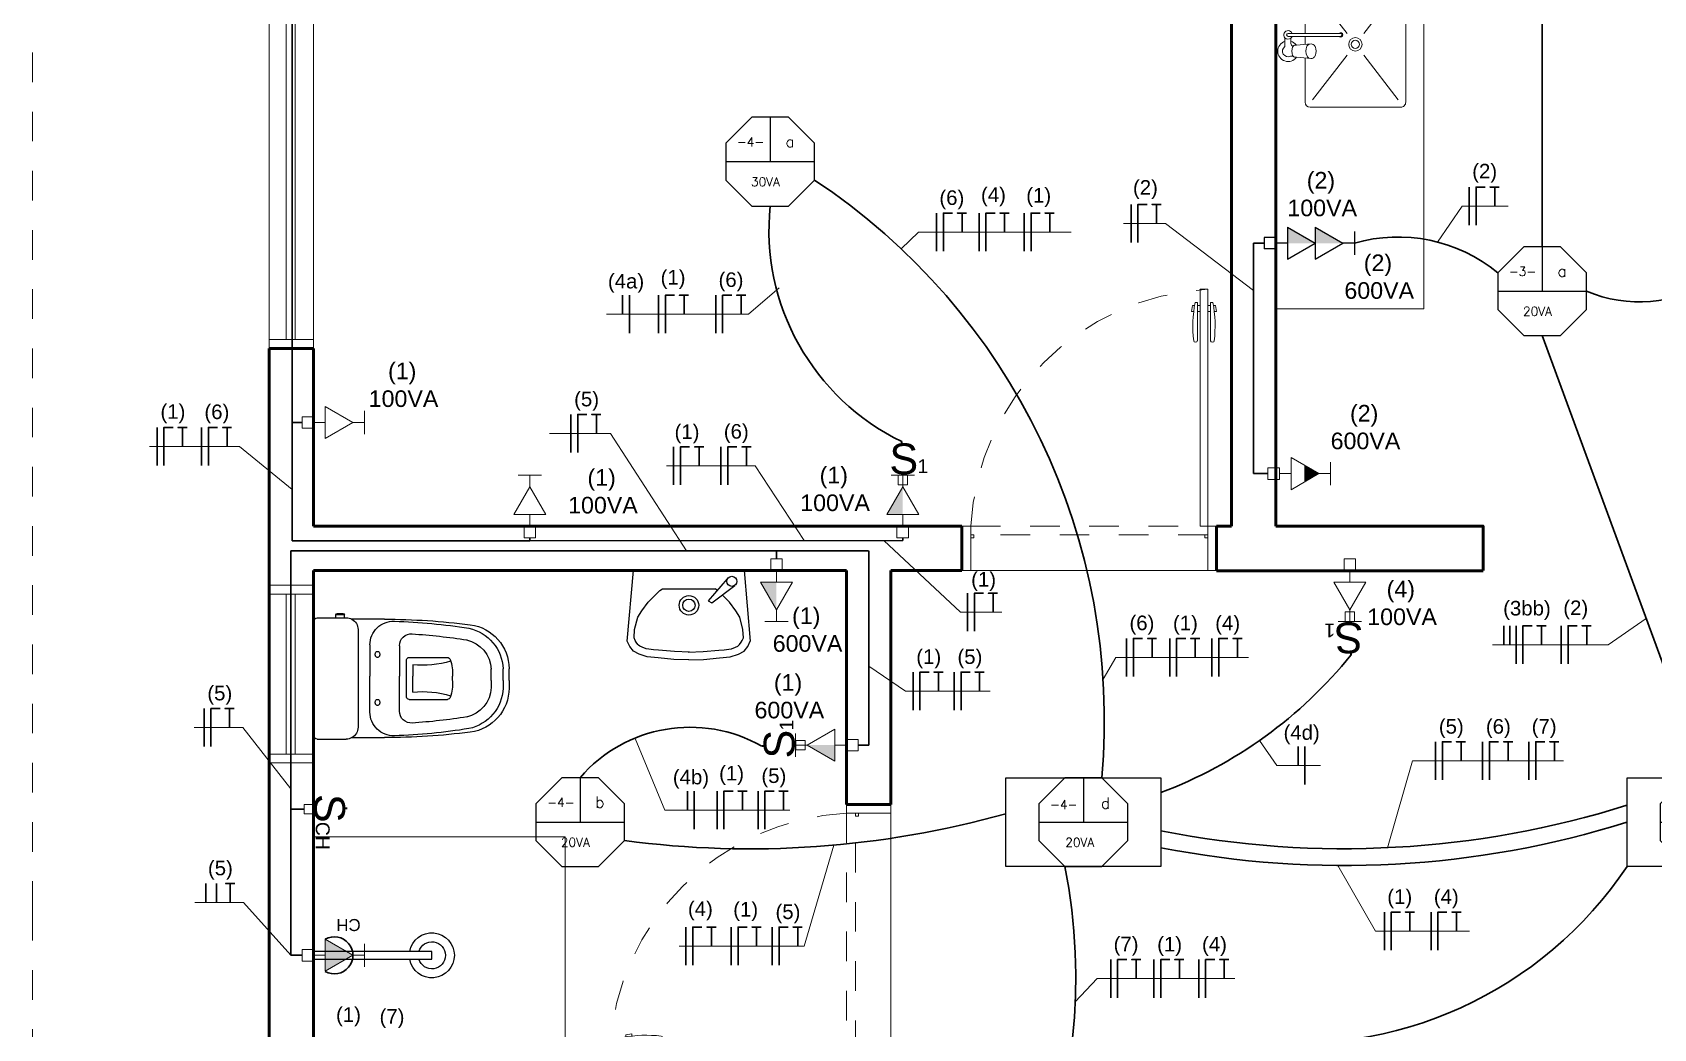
# Model space of a CAD drawing. Header units: inches. Extents: x 179598 to 179981, y 9195975 to 9196075.
# Drawn here: x 179663.89 to 179669.37, y 9196025.52 to 9196028.89 of the extents above; entities that cross this region are included whole.
import ezdxf

# ---------------------------------------------------------------- set-up
doc = ezdxf.new("R2010")
doc.units = ezdxf.units.IN
doc.header["$LTSCALE"] = 0.05
doc.header["$MEASUREMENT"] = 0
for name, pattern in [('CONTINU', [0]), ('DASH2', [0.75, 0.5, -0.25]), ('DASHED2', [0.375, 0.25, -0.125]), ('HIDDEN', [0.375, 0.25, -0.125]), ('HIDDEN2', [0.1875, 0.125, -0.0625])]:
    doc.linetypes.add(name, pattern=pattern)
for name, color, linetype in [('Electric', 10, 'Continuous'), ('ILUMINAÇÃO', 3, 'Continuous'), ('LAYOUT_A. MOLHADAS', 7, 'Continuous'), ('PTO', 1, 'Continuous'), ('TEP', 40, 'DASH2')]:
    doc.layers.add(name, color=color, linetype=linetype)
for name, color, linetype, lineweight in [('Eletrodutos', 220, 'Continuous', 25), ('ESQUADRIA', 7, 'Continuous', 5), ('FNT', 30, 'Continuous', 25), ('HACHURA', 7, 'Continuous', 0), ('HASTES', 250, 'Continuous', 25), ('NOTAS', 180, 'Continuous', 25), ('PAREDE', 7, 'Continuous', 50), ('PISO', 7, 'Continuous', 5), ('PROJEÇÃO', 7, 'DASHED2', 0)]:
    doc.layers.add(name, color=color, linetype=linetype, lineweight=lineweight)
doc.styles.add('Cota', font='arial.ttf')
doc.styles.get("Standard").update_dxf_attribs({"font": ''})
doc.styles.get('Standard').set_extended_font_data('txt.shx')

# ---------------------------------------------------------------- blocks, each defined once
blk = doc.blocks.new('A$C4DAD441B')
at = {"layer": 'LAYOUT_A. MOLHADAS', "lineweight": 0}
for p, q in [((0, 0.408), (0, 0.017)), ((0.323, 0.4251), (0.017, 0.425)), ((0.1419, 0.2488), (0.0255, 0.3995)), ((0.3145, 0.3995), (0.198, 0.2488)), ((0.34, 0.2494), (0.34, 0.4081)), ((0.2201, 0.2494), (0.2255, 0.2494)), ((0.2201, 0.2394), (0.2255, 0.2394)), ((0.2255, 0.2494), (0.3837, 0.2494)), ((0.3837, 0.2394), (0.2255, 0.2394)), ((0.34, 0.2125), (0.34, 0.2394)), ((0.3973, 0.2494), (0.3837, 0.2494)), ((0.3973, 0.2394), (0.3837, 0.2394)), ((0.388, 0.223), (0.388, 0.2333)), ((0.388, 0.2157), (0.388, 0.223)), ((0.4079, 0.2345), (0.408, 0.2227)), ((0.408, 0.2227), (0.408, 0.205)), ((0.142, 0.1762), (0.0255, 0.0255)), ((0.3145, 0.0255), (0.198, 0.1763)), ((0.3199, 0.2141), (0.3691, 0.2099)), ((0.3691, 0.1688), (0.3199, 0.1643)), ((0.34, 0.0171), (0.34, 0.1661)), ((0.3754, 0.2093), (0.3691, 0.2099)), ((0.3754, 0.1693), (0.3691, 0.1688)), ((0.3754, 0.2093), (0.3785, 0.2082)), ((0.3785, 0.1705), (0.3754, 0.1693)), ((0.3785, 0.2082), (0.382, 0.2035)), ((0.382, 0.1752), (0.3785, 0.1705)), ((0.3887, 0.1726), (0.38, 0.1726)), ((0.382, 0.2035), (0.3839, 0.1975)), ((0.3839, 0.1812), (0.382, 0.1752)), ((0.3839, 0.1975), (0.3847, 0.1893)), ((0.3847, 0.1893), (0.3839, 0.1812)), ((0.017, 0), (0.323, 0.0001))]:
    blk.add_line(p, q, dxfattribs=at)
for radius in [0.0226, 0.0138]:
    blk.add_circle((0.17, 0.2125), radius, dxfattribs=at)
for centre, radius, start, end in [((0.017, 0.408), 0.017, 90.0067, 180.0067), ((0.323, 0.4081), 0.017, 0.0067, 90.0067), ((0.2201, 0.2444), 0.00738, 42.6626, 317.3508), ((0.2201, 0.2444), 0.005, 90.0003, 270.0132), ((0.3973, 0.1894), 0.0349, 105.5441, 144.0055), ((0.3973, 0.1894), 0.0349, 216.1772, 72.2635), ((0.3973, 0.2444), 0.0145, 317.2061, 159.8457), ((0.3973, 0.2444), 0.0145, 200.1677, 229.8474), ((0.3973, 0.2444), 0.0145, 229.8474, 317.2061), ((0.3973, 0.2444), 0.005, 270.0105, 90.003), ((0.3418, 0.1895), 0.039, 155.088, 204.9254), ((0.3199, 0.1991), 0.015, 89.8495, 153.0039), ((0.3203, 0.1797), 0.0153, 205.4951, 268.5266), ((0.3195, 0.1978), 0.0164, 29.8647, 88.6279), ((0.3185, 0.1814), 0.0173, 283.1322, 329.3413), ((0.3028, 0.1895), 0.035, 331.0895, 27.8828), ((0.378, 0.2156), 0.01, 282.8352, 0.0067), ((0.3973, 0.1894), 0.0189, 242.7435, 55.7443), ((0.017, 0.017), 0.017, 180.0067, 270.0067), ((0.323, 0.0171), 0.017, 270.0067, 0.0067)]:
    blk.add_arc(centre, radius, start, end, dxfattribs=at)
blk = doc.blocks.new('A$C4ABB454C')
at = {"layer": 'LAYOUT_A. MOLHADAS', "lineweight": 0}
blk.add_lwpolyline([(0.55, 1.2), (0.05, 1.2), (0.05, 0), (0.55, 0)], close=True, dxfattribs=at)
at = {"layer": 'PISO', "color": 1}
blk.add_blockref('A$C4DAD441B', (0.1111, 0.6815), dxfattribs=at)
blk = doc.blocks.new('A$C39A72CA2')
at = {"layer": 'ESQUADRIA'}
for points in [[(0, 0), (0.03, 0), (0.03, 0.15), (0, 0.15)], [(1.22, 0), (0.03, 0), (0.03, 0.15), (1.22, 0.15)], [(1.22, 0), (1.25, 0), (1.25, 0.15), (1.22, 0.15)], [(0.03, 0.0576), (1.22, 0.0576), (1.22, 0.0876), (0.03, 0.0876)]]:
    blk.add_lwpolyline(points, close=True, dxfattribs=at)
blk = doc.blocks.new('PORTA80_PB')
at = {"layer": 'ESQUADRIA'}
for p, q in [((0.0036, 0.8955), (0.0002, 0.8755)), ((0.0105, 0.8955), (0.0036, 0.8955)), ((0.02, 0.9055), (0.0125, 0.9055)), ((0.02, 0.9055), (0.02, 0.7763)), ((0.03, 0.8955), (0.02, 0.8955)), ((0.055, 0.8955), (0.065, 0.8955)), ((0.065, 0.9055), (0.065, 0.7763)), ((0.065, 0.9055), (0.0725, 0.9055)), ((0.0745, 0.8955), (0.0814, 0.8955)), ((0.0814, 0.8955), (0.0848, 0.8755)), ((0.0075, 0.8755), (0.0002, 0.8755)), ((0.03, 0.8755), (0.02, 0.8755)), ((0.055, 0.8755), (0.065, 0.8755)), ((0.0775, 0.8755), (0.0848, 0.8755)), ((0.83, 0), (0.03, 0))]:
    blk.add_line(p, q, dxfattribs=at)
for points in [[(0.03, 0.15), (0.055, 0.15), (0.055, 0.95), (0.03, 0.95)], [(0, 0), (0.03, 0), (0.03, 0.15), (0, 0.15)], [(0.04, 0.11), (0.03, 0.11), (0.03, 0.12), (0.04, 0.12)], [(0.82, 0.12), (0.83, 0.12), (0.83, 0.11), (0.82, 0.11)], [(0.83, 0), (0.86, 0), (0.86, 0.15), (0.83, 0.15)]]:
    blk.add_lwpolyline(points, close=True, dxfattribs=at)
at = {"layer": 'ESQUADRIA', "linetype": 'HIDDEN2'}
blk.add_lwpolyline([(0.03, 0.12), (0.83, 0.12), (0.83, 0.15), (0.03, 0.15)], close=True, dxfattribs=at)
at = {"layer": 'ESQUADRIA', "linetype": 'HIDDEN', "ltscale": 0.4}
blk.add_arc((-0.0154, 0.1046), 0.8466, 3.0716, 86.9284, dxfattribs=at)
at = {"layer": 'ESQUADRIA'}
for centre, radius, start, end in [((0.4334, 0.8257), 0.4284, 169.2602, 186.6551), ((-0.3484, 0.8257), 0.4284, 353.3449, 10.7398), ((0.0139, 0.7771), 0.00614, 187.1872, 352.0859), ((0.0711, 0.7771), 0.00614, 187.9141, 352.8128)]:
    blk.add_arc(centre, radius, start, end, dxfattribs=at)
blk = doc.blocks.new('JANELA 0.50')
at = {"layer": 'ESQUADRIA'}
for points in [[(0, 0), (0.03, 0), (0.03, 0.15), (0, 0.15)], [(0.57, 0), (0.03, 0), (0.03, 0.15), (0.57, 0.15)], [(0.57, 0), (0.6, 0), (0.6, 0.15), (0.57, 0.15)], [(0.03, 0.0576), (0.57, 0.0576), (0.57, 0.0876), (0.03, 0.0876)]]:
    blk.add_lwpolyline(points, close=True, dxfattribs=at)
blk = doc.blocks.new('01lavl91')
at = {"layer": 'LAYOUT_A. MOLHADAS', "linetype": 'Continuous'}
for p, q in [((0.1253, -0.036), (0.0639, -0.1075)), ((-0.085, -0.0692), (0.0857, -0.0692)), ((0.0753, -0.1139), (0.1503, -0.0575)), ((0.0639, -0.1075), (0.0753, -0.1139))]:
    blk.add_line(p, q, dxfattribs=at)
for points in [[(-0.1997, -0.2393), (-0.1797, -0.0093), (0.1803, -0.0093), (0.2003, -0.2393)], [(-0.1772, -0.2283), (-0.1758, -0.2005), (-0.1652, -0.1606), (-0.1526, -0.1406), (-0.1317, -0.1123), (-0.1188, -0.0991), (-0.106, -0.0859), (-0.0931, -0.074), (-0.085, -0.0692)], [(0.0938, -0.074), (0.0857, -0.0692)], [(0.1779, -0.2283), (0.1765, -0.2005), (0.1659, -0.1606), (0.1533, -0.1406), (0.1323, -0.1123), (0.1195, -0.0991), (0.1091, -0.0885)], [(0.0003, -0.2993), (-0.0477, -0.2981), (-0.0993, -0.2935), (-0.1345, -0.2899), (-0.1613, -0.2816), (-0.1795, -0.2708), (-0.1915, -0.256), (-0.1997, -0.2393)], [(0.0023, -0.2743), (-0.0461, -0.2719), (-0.0975, -0.2686), (-0.1144, -0.2671), (-0.1294, -0.2653), (-0.1385, -0.2633), (-0.151, -0.2586), (-0.1586, -0.2547), (-0.1629, -0.2516), (-0.1647, -0.2496), (-0.1703, -0.2424), (-0.1737, -0.2368), (-0.1772, -0.2283)], [(-0.0016, -0.2743), (0.0468, -0.2719), (0.0982, -0.2686), (0.1151, -0.2671), (0.1301, -0.2653), (0.1391, -0.2633), (0.1517, -0.2586), (0.1593, -0.2547), (0.1635, -0.2516), (0.1653, -0.2496), (0.1709, -0.2424), (0.1744, -0.2368), (0.1779, -0.2283)], [(0.0003, -0.2993), (0.0483, -0.2981), (0.0999, -0.2935), (0.1351, -0.2899), (0.1619, -0.2816), (0.1801, -0.2708), (0.1921, -0.256), (0.2003, -0.2393)]]:
    blk.add_lwpolyline(points, dxfattribs=at)
for centre, radius in [((0.1404, -0.0444), 0.0164), ((0.001, -0.1223), 0.0316), ((0.001, -0.1223), 0.02)]:
    blk.add_circle(centre, radius, dxfattribs=at)
blk = doc.blocks.new('chuve')
at = {"layer": 'LAYOUT_A. MOLHADAS', "ltscale": 0.05}
for p, q in [((-0.0004, 0.0262), (0.3992, 0.0262)), ((0.3992, 0), (0, 0)), ((0.3992, 0.0262), (0.3992, 0))]:
    blk.add_line(p, q, dxfattribs=at)
for radius, start, end in [(0.076, 189.9358, 170.0642), (0.0459, 196.6015, 163.3985)]:
    blk.add_arc((0.3992, 0.0131), radius, start, end, dxfattribs=at)
blk = doc.blocks.new('VASOSAN2')
at = {"layer": 'LAYOUT_A. MOLHADAS'}
for p, q in [((-0.2131, 0), (0.1729, 0)), ((-0.0126, 0), (0.0126, 0)), ((-0.2251, -0.012), (-0.2251, -0.0754)), ((0.1849, -0.012), (0.1849, -0.11)), ((-0.2395, -0.0804), (-0.2395, -0.0987)), ((-0.2345, -0.1037), (-0.2345, -0.0754)), ((-0.2251, -0.0754), (-0.2345, -0.0754)), ((-0.2251, -0.1037), (-0.2345, -0.1037)), ((-0.2251, -0.0754), (-0.2251, -0.1037)), ((-0.2251, -0.1037), (-0.2251, -0.11)), ((-0.2201, -0.2392), (-0.2201, -0.1294)), ((-0.1851, -0.15), (0.1449, -0.15)), ((0.1799, -0.1294), (0.1799, -0.2392)), ((-0.1336, -0.19), (-0.0276, -0.19)), ((-0.0126, -0.19), (-0.0276, -0.19)), ((0.0935, -0.19), (-0.0126, -0.19)), ((-0.1307, -0.29), (-0.0276, -0.29)), ((-0.0909, -0.3228), (-0.0909, -0.4517)), ((0.0435, -0.3132), (-0.0836, -0.3132)), ((-0.0126, -0.29), (-0.0276, -0.29)), ((0.0906, -0.29), (-0.0126, -0.29)), ((0.0508, -0.3228), (0.0508, -0.4517)), ((-0.0666, -0.3348), (-0.0276, -0.3348)), ((-0.0126, -0.3348), (-0.0276, -0.3348)), ((0.0265, -0.3348), (-0.0126, -0.3348)), ((-0.0126, -0.4687), (-0.0276, -0.4687)), ((-0.0276, -0.6), (-0.0527, -0.6)), ((-0.0126, -0.6), (-0.0276, -0.6)), ((-0.0126, -0.6), (0.0126, -0.6)), ((-0.0276, -0.64), (-0.0527, -0.64)), ((-0.0126, -0.64), (-0.0276, -0.64)), ((-0.0126, -0.64), (0.0126, -0.64)), ((-0.0276, -0.66), (-0.0527, -0.66)), ((-0.0126, -0.66), (-0.0276, -0.66)), ((-0.0126, -0.66), (0.0126, -0.66))]:
    blk.add_line(p, q, dxfattribs=at)
for centre, radius, start, end in [((-0.2131, -0.012), 0.012, 90, 180), ((0.1729, -0.012), 0.012, 0, 90), ((-0.2345, -0.0804), 0.005, 90, 180), ((-0.2345, -0.0987), 0.005, 180, 270), ((-0.1851, -0.11), 0.04, 180, 208.955), ((-0.1851, -0.11), 0.04, 208.955, 270), ((0.1449, -0.11), 0.04, 270, 331.045), ((0.1449, -0.11), 0.04, 331.045, 0), ((-0.1336, -0.27), 0.08, 90, 181.8557), ((-0.1054, -0.2156), 0.00607, 151.5225, 180), ((-0.1054, -0.2156), 0.00607, 180, 208.4775), ((-0.1034, -0.2168), 0.00838, 127.3654, 151.5225), ((-0.1034, -0.2145), 0.00838, 208.4775, 232.6346), ((-0.102, -0.2185), 0.0106, 107.5518, 127.3654), ((-0.1012, -0.2212), 0.0134, 90, 107.5518), ((-0.1012, -0.2212), 0.0134, 72.4482, 90), ((-0.1003, -0.2185), 0.0106, 52.6346, 72.4482), ((-0.099, -0.2168), 0.00838, 28.4775, 52.6346), ((-0.099, -0.2145), 0.00838, 307.3654, 331.5225), ((-0.0969, -0.2156), 0.00607, 360, 28.4775), ((-0.0969, -0.2156), 0.00607, 331.5225, 0), ((0.0568, -0.2156), 0.00607, 151.5225, 180), ((0.0568, -0.2156), 0.00607, 180, 208.4775), ((0.0589, -0.2168), 0.00838, 127.3654, 151.5225), ((0.0589, -0.2145), 0.00838, 208.4775, 232.6346), ((0.0602, -0.2185), 0.0106, 107.5518, 127.3654), ((0.061, -0.2212), 0.0134, 90, 107.5518), ((0.061, -0.2212), 0.0134, 72.4482, 90), ((0.0619, -0.2185), 0.0106, 52.6346, 72.4482), ((0.0632, -0.2168), 0.00838, 28.4775, 52.6346), ((0.0632, -0.2145), 0.00838, 307.3654, 331.5225), ((0.0653, -0.2156), 0.00607, 360, 28.4775), ((0.0653, -0.2156), 0.00607, 331.5225, 0), ((0.0935, -0.27), 0.08, 358.1443, 90), ((2.0486, -0.2392), 2.2687, 180, 187.3437), ((1.8016, -0.2073), 2.0162, 181.8557, 189.0498), ((-0.102, -0.2128), 0.0106, 232.6346, 252.4482), ((-0.1012, -0.2101), 0.0134, 252.4482, 270), ((-0.1012, -0.2101), 0.0134, 270, 287.5518), ((-0.1003, -0.2128), 0.0106, 287.5518, 307.3654), ((0.0602, -0.2128), 0.0106, 232.6346, 252.4482), ((0.061, -0.2101), 0.0134, 252.4482, 270), ((0.061, -0.2101), 0.0134, 270, 287.5518), ((0.0619, -0.2128), 0.0106, 287.5518, 307.3654), ((-1.8417, -0.2073), 2.0162, 350.9502, 358.1443), ((-2.0888, -0.2392), 2.2687, 352.6563, 0), ((-0.1307, -0.33), 0.04, 90, 183.6333), ((-0.0809, -0.3228), 0.01, 105.8312, 180), ((0.0408, -0.3228), 0.01, 0, 74.1688), ((0.0906, -0.33), 0.04, 356.3667, 90), ((1.8016, -0.2073), 1.9762, 183.6333, 189.0498), ((-0.3767, -0.3699), 0.3121, 342.6846, 6.4627), ((0.3366, -0.3699), 0.3121, 173.5373, 197.3154), ((-1.8417, -0.2073), 1.9762, 350.9502, 356.3667), ((-0.0809, -0.4517), 0.01, 180, 251.4779), ((-0.0363, -0.3187), 0.1503, 251.4779, 273.3381), ((-0.0038, -0.3187), 0.1503, 266.6619, 288.5221), ((0.0408, -0.4517), 0.01, 288.5221, 0), ((-0.0527, -0.51), 0.15, 187.3437, 270), ((-0.0467, -0.4941), 0.146, 191.9873, 267.6502), ((-0.0467, -0.4941), 0.106, 191.9873, 267.6502), ((0.0066, -0.4941), 0.106, 272.3498, 348.0127), ((0.0066, -0.4941), 0.146, 272.3498, 348.0127), ((0.0126, -0.51), 0.15, 270, 352.6563)]:
    blk.add_arc(centre, radius, start, end, dxfattribs=at)
blk = doc.blocks.new('tta100')
for p, q in [((-0.139, 0.34), (0, 0.58)), ((-0.1, 0.68), (0.1, 0.68)), ((0, 0.68), (0, 0.58)), ((0.139, 0.34), (0, 0.58)), ((-0.139, 0.1), (0, 0.34)), ((-0.139, 0.34), (0.139, 0.34)), ((0.139, 0.1), (0, 0.34)), ((-0.139, 0.1), (0.139, 0.1)), ((-0.05, 0), (0.05, 0)), ((-0.05, 0), (-0.05, -0.1)), ((0, 0.1), (0, 0)), ((0.05, 0), (0.05, -0.1)), ((-0.05, -0.1), (0.05, -0.1))]:
    blk.add_line(p, q)
for points in [[(0, 0.34), (0, 0.58), (-0.139, 0.34)], [(0, 0.1), (0, 0.34), (-0.139, 0.1)]]:
    blk.add_solid(points)
blk = doc.blocks.new('TA60')
at = {"lineweight": 5}
for p, q in [((-0.1, 0.44), (0.1, 0.44)), ((0, 0.44), (0, 0.34)), ((-0.139, 0.1), (0, 0.34)), ((0.139, 0.1), (0, 0.34)), ((-0.069, 0.22), (0.069, 0.22)), ((-0.139, 0.1), (0.139, 0.1)), ((-0.05, 0), (-0.05, -0.1)), ((-0.05, 0), (0.05, 0)), ((0, 0.1), (0, 0)), ((0.05, 0), (0.05, -0.1)), ((-0.05, -0.1), (0.05, -0.1))]:
    blk.add_line(p, q, dxfattribs=at)
blk.add_lwpolyline([(0, 0.22, 0.139, 0, 0), (0, 0.34, 0, 0, 0)], format="xyseb", dxfattribs=at)
blk = doc.blocks.new('ta30')
at = {"lineweight": 5}
for p, q in [((-0.1, 0.44), (0.1, 0.44)), ((0, 0.44), (0, 0.34)), ((-0.139, 0.1), (0, 0.34)), ((0.139, 0.1), (0, 0.34)), ((-0.139, 0.1), (0.139, 0.1)), ((-0.05, 0), (-0.05, -0.1)), ((-0.05, 0), (0.05, 0)), ((0, 0.1), (0, 0)), ((0.05, 0), (0.05, -0.1)), ((-0.05, -0.1), (0.05, -0.1))]:
    blk.add_line(p, q, dxfattribs=at)
blk = doc.blocks.new('TA100')
at = {"lineweight": 5}
for p, q in [((-0.1, 0.44), (0.1, 0.44)), ((0, 0.44), (0, 0.34)), ((-0.139, 0.1), (0, 0.34)), ((0.139, 0.1), (0, 0.34)), ((-0.139, 0.1), (0, 0.1)), ((-0.05, 0), (0.05, 0)), ((-0.05, 0), (-0.05, -0.1)), ((0, 0.1), (0, 0)), ((0, 0.1), (0.139, 0.1)), ((0.05, 0), (0.05, -0.1)), ((-0.05, -0.1), (0.05, -0.1))]:
    blk.add_line(p, q, dxfattribs=at)
blk.add_solid([(0, 0.1), (0, 0.34), (-0.139, 0.1)], dxfattribs=at)
blk = doc.blocks.new('Iluminação1')
at = {"layer": 'ILUMINAÇÃO'}
for p, q in [((0, 0.15), (0, 0)), ((-0.15, 0), (0.15, 0))]:
    blk.add_line(p, q, dxfattribs=at)
blk.add_lwpolyline([(-0.0621, 0.15), (-0.15, 0.0621), (-0.15, -0.0621), (-0.0621, -0.15), (0.0621, -0.15), (0.15, -0.0621), (0.15, 0.0621), (0.0621, 0.15)], close=True, dxfattribs=at)
blk = doc.blocks.new('Iluminação2')
at = {"layer": 'ILUMINAÇÃO'}
for p, q in [((0, 0.15), (0, 0)), ((-0.15, 0), (0.15, 0))]:
    blk.add_line(p, q, dxfattribs=at)
for points in [[(-0.2621, 0.15), (0.2621, 0.15), (0.2621, -0.15), (-0.2621, -0.15)], [(-0.0621, 0.15), (-0.15, 0.0621), (-0.15, -0.0621), (-0.0621, -0.15), (0.0621, -0.15), (0.15, -0.0621), (0.15, 0.0621), (0.0621, 0.15)]]:
    blk.add_lwpolyline(points, close=True, dxfattribs=at)
blk = doc.blocks.new('CHUVEIRO')
at = {"layer": 'Electric', "linetype": 'CONTINU', "lineweight": 20}
blk.add_lwpolyline([(179680.6051, 9196022.6952), (179680.6051, 9196022.7343), (179680.566, 9196022.7343), (179680.566, 9196022.6952), (179680.6051, 9196022.6952), (179680.566, 9196022.6952), (179680.566, 9196022.7148), (179680.527, 9196022.7148), (179680.527, 9196022.7689), (179680.4332, 9196022.7148), (179680.527, 9196022.6606), (179680.527, 9196022.7148), (179680.527, 9196022.7689), (179680.4332, 9196022.7148), (179680.3941, 9196022.7148), (179680.3941, 9196022.7538), (179680.3941, 9196022.6757)], dxfattribs=at)
at = {"layer": 'PTO', "linetype": 'CONTINU', "lineweight": 30}
blk.add_arc((179680.4957, 9196022.7148), 0.0625, 60, 300, dxfattribs=at)
at = {"layer": 'Electric', "linetype": 'CONTINU', "lineweight": 20, "style": 'Cota'}
blk.add_text('CH', height=0.0407, dxfattribs=at).set_placement((179680.4071, 9196022.5921))
blk = doc.blocks.new('Interruptor1W')
at = {"layer": 'ILUMINAÇÃO', "linetype": 'CONTINU', "lineweight": 20}
blk.add_lwpolyline([(179675.1845, 9196027.4212), (179675.2236, 9196027.4212), (179675.2236, 9196027.4602), (179675.1845, 9196027.4602)], close=True, dxfattribs=at)
at = {"layer": 'ILUMINAÇÃO', "linetype": 'CONTINU', "lineweight": 20, "attachment_point": 1, "style": 'Cota'}
for s, width, insert, char_height in [('S', 0.319218, (179675.1488, 9196027.592), 0.1276), ('1', 0.07511, (179675.265, 9196027.5265), 0.0573)]:
    blk.add_mtext_dynamic_manual_height_columns(s, width=width, gutter_width=0.75, heights=[0], dxfattribs=dict(at, insert=insert, char_height=char_height))
blk = doc.blocks.new('Interruptor1')
at = {"layer": 'ILUMINAÇÃO', "linetype": 'CONTINU', "lineweight": 35}
blk.add_line((179678.1328, 9196024.8734), (179678.1328, 9196024.8825), dxfattribs=at)
at = {"layer": 'ILUMINAÇÃO', "linetype": 'CONTINU', "lineweight": 20}
blk.add_blockref('Interruptor1W', (2.9333, -2.7169), dxfattribs=at)
blk = doc.blocks.new('InterruptorCH')
at = {"layer": 'ILUMINAÇÃO', "linetype": 'CONTINU', "lineweight": 20}
for p, q in [((179675.6324, 9196033.1001), (179675.6324, 9196033.0682)), ((179675.6643, 9196033.1001), (179675.6324, 9196033.1001)), ((179675.6643, 9196033.0682), (179675.6643, 9196033.1001)), ((179675.6324, 9196033.0682), (179675.6643, 9196033.0682))]:
    blk.add_line(p, q, dxfattribs=at)
at = {"layer": 'ILUMINAÇÃO', "linetype": 'CONTINU', "lineweight": 35}
blk.add_line((179675.7705, 9196033.0878), (179675.778, 9196033.0878), dxfattribs=at)
at = {"layer": 'ILUMINAÇÃO', "linetype": 'CONTINU', "lineweight": 40, "style": 'Cota'}
for s, height, p in [('S', 0.1043, (179675.6659, 9196033.1359)), ('CH', 0.04682, (179675.6715, 9196033.0415))]:
    blk.add_text(s, height=height, rotation=270, dxfattribs=at).set_placement(p)

msp = doc.modelspace()

# ---------------------------------------------------------------- hatches: boundary and pattern name
at = {"layer": 'HACHURA'}
h = msp.add_hatch(color=1, dxfattribs=at)
h.dxf.hatch_style = 1
h.paths.add_polyline_path([(179664.8832, 9196025.7149), (179664.9769, 9196025.769), (179664.8832, 9196025.8231)])

# ---------------------------------------------------------------- linework, layer by layer
at = {"layer": 'Eletrodutos', "linetype": 'CONTINU', "lineweight": 30}
for p, q in [((179664.7715, 9196029.7566), (179664.7715, 9196027.569)), ((179668.9941, 9196029.6002), (179668.9941, 9196028.1627)), ((179668.055, 9196028.1748), (179668.0191, 9196028.1748)), ((179668.0191, 9196027.3964), (179668.0191, 9196028.1748)), ((179668.9941, 9196027.8627), (179669.5426, 9196026.369)), ((179664.805, 9196027.569), (179664.7715, 9196027.569)), ((179664.7715, 9196027.569), (179664.7717, 9196027.1691)), ((179668.0678, 9196027.3964), (179668.0191, 9196027.3964)), ((179664.7717, 9196027.1691), (179665.5742, 9196027.1695)), ((179665.5742, 9196027.1799), (179665.5742, 9196027.1695)), ((179665.5742, 9196027.1695), (179666.8341, 9196027.1702)), ((179666.8341, 9196027.1799), (179666.8341, 9196027.1702)), ((179664.7667, 9196027.1233), (179664.7667, 9196027.1357)), ((179666.7188, 9196027.1357), (179664.7667, 9196027.1357)), ((179664.7667, 9196025.769), (179664.7667, 9196027.1233)), ((179666.4074, 9196027.1081), (179666.4074, 9196027.1357)), ((179666.7191, 9196026.479), (179666.7191, 9196027.1357)), ((179666.6832, 9196026.479), (179666.7191, 9196026.479)), ((179664.8122, 9196026.2625), (179664.7667, 9196026.2625)), ((179664.8051, 9196025.769), (179664.7667, 9196025.769))]:
    msp.add_line(p, q, dxfattribs=at)
for centre, radius, start, end in [((179665.3266, 9196026.5644), 2.1884, 354.8767, 56.4459), ((179669.3232, 9196028.4338), 0.4575, 246.9535, 357.8024), ((179667.1769, 9196028.2199), 0.7948, 174.1943, 244.1542), ((179668.5072, 9196027.6662), 0.5296, 50.5038, 106.1715), ((179667.1766, 9196027.7262), 1.5035, 290.6275, 321.1683), ((179666.1159, 9196026.049), 0.4905, 60.3519, 139.2784), ((179666.3183, 9196029.3265), 3.1979, 262.3776, 285.6696), ((179668.3241, 9196029.3183), 3.1892, 258.829, 287.4497), ((179668.3241, 9196029.2614), 3.1892, 258.829, 287.4497), ((179665.4503, 9196025.6924), 1.9681, 303.8358, 11.0302), ((179668.1626, 9196026.8165), 1.3449, 262.6456, 326.2283)]:
    msp.add_arc(centre, radius, start, end, dxfattribs=at)
at = {"layer": 'FNT', "linetype": 'CONTINU', "lineweight": 30}
for p, q in [((179668.7474, 9196028.3646), (179668.7474, 9196028.236)), ((179666.9482, 9196028.2763), (179666.9482, 9196028.1477)), ((179667.0917, 9196028.2763), (179667.0917, 9196028.1477)), ((179667.2443, 9196028.2763), (179667.2443, 9196028.1477)), ((179667.6053, 9196028.3058), (179667.6053, 9196028.1772)), ((179665.8874, 9196027.9991), (179665.8874, 9196027.9349)), ((179666.0092, 9196027.9991), (179666.0092, 9196027.8706)), ((179666.2023, 9196027.9991), (179666.2023, 9196027.8706)), ((179664.315, 9196027.5527), (179664.315, 9196027.4241)), ((179664.4655, 9196027.5527), (179664.4655, 9196027.4241)), ((179665.7129, 9196027.5962), (179665.7129, 9196027.4677)), ((179666.06, 9196027.4868), (179666.06, 9196027.3582)), ((179666.22, 9196027.4868), (179666.22, 9196027.3582)), ((179667.053, 9196026.9924), (179667.053, 9196026.8638)), ((179667.5902, 9196026.8397), (179667.5902, 9196026.7112)), ((179667.7358, 9196026.8397), (179667.7358, 9196026.7112)), ((179667.8784, 9196026.8397), (179667.8784, 9196026.7112)), ((179668.8641, 9196026.8825), (179668.8641, 9196026.8182)), ((179668.8846, 9196026.8825), (179668.8846, 9196026.8182)), ((179668.9057, 9196026.8825), (179668.9057, 9196026.7539)), ((179669.0584, 9196026.8825), (179669.0584, 9196026.7539)), ((179666.8688, 9196026.726), (179666.8688, 9196026.5975)), ((179667.0077, 9196026.726), (179667.0077, 9196026.5975)), ((179664.4739, 9196026.6028), (179664.4739, 9196026.4743)), ((179668.1696, 9196026.4743), (179668.1696, 9196026.41)), ((179668.6338, 9196026.4904), (179668.6338, 9196026.3618)), ((179668.7928, 9196026.4904), (179668.7928, 9196026.3618)), ((179668.949, 9196026.4904), (179668.949, 9196026.3618)), ((179666.1068, 9196026.3238), (179666.1068, 9196026.2595)), ((179666.2068, 9196026.3238), (179666.2068, 9196026.1953)), ((179666.3456, 9196026.3238), (179666.3456, 9196026.1953)), ((179664.4798, 9196026.0119), (179664.4798, 9196025.9477)), ((179664.5159, 9196026.0119), (179664.5159, 9196025.9477)), ((179668.4613, 9196025.9148), (179668.4613, 9196025.7863)), ((179668.6185, 9196025.9148), (179668.6185, 9196025.7863)), ((179666.1018, 9196025.8641), (179666.1018, 9196025.7355)), ((179666.2544, 9196025.8641), (179666.2544, 9196025.7355)), ((179666.3932, 9196025.8641), (179666.3932, 9196025.7355)), ((179667.5367, 9196025.7545), (179667.5367, 9196025.6259)), ((179667.6823, 9196025.7545), (179667.6823, 9196025.6259)), ((179667.8338, 9196025.7545), (179667.8338, 9196025.6259))]:
    msp.add_line(p, q, dxfattribs=at)
for points in [[(179668.7705, 9196028.236), (179668.7705, 9196028.3646), (179668.8014, 9196028.3646)], [(179668.849, 9196028.3646), (179668.8181, 9196028.3646), (179668.8335, 9196028.3646), (179668.8335, 9196028.3003)], [(179666.9713, 9196028.1477), (179666.9713, 9196028.2763), (179667.0022, 9196028.2763)], [(179667.0497, 9196028.2763), (179667.0188, 9196028.2763), (179667.0343, 9196028.2763), (179667.0343, 9196028.212)], [(179667.1148, 9196028.1477), (179667.1148, 9196028.2763), (179667.1457, 9196028.2763)], [(179667.1932, 9196028.2763), (179667.1623, 9196028.2763), (179667.1778, 9196028.2763), (179667.1778, 9196028.212)], [(179667.2674, 9196028.1477), (179667.2674, 9196028.2763), (179667.2983, 9196028.2763)], [(179667.3458, 9196028.2763), (179667.3149, 9196028.2763), (179667.3304, 9196028.2763), (179667.3304, 9196028.212)], [(179667.6284, 9196028.1772), (179667.6284, 9196028.3058), (179667.6593, 9196028.3058)], [(179667.7069, 9196028.3058), (179667.676, 9196028.3058), (179667.6914, 9196028.3058), (179667.6914, 9196028.2415)], [(179665.9105, 9196027.8706), (179665.9105, 9196027.9991), (179665.9105, 9196027.9991)], [(179666.0322, 9196027.8706), (179666.0322, 9196027.9991), (179666.0631, 9196027.9991)], [(179666.1107, 9196027.9991), (179666.0798, 9196027.9991), (179666.0953, 9196027.9991), (179666.0953, 9196027.9349)], [(179666.2253, 9196027.8706), (179666.2253, 9196027.9991), (179666.2562, 9196027.9991)], [(179666.3038, 9196027.9991), (179666.2729, 9196027.9991), (179666.2883, 9196027.9991), (179666.2883, 9196027.9349)], [(179664.3381, 9196027.4241), (179664.3381, 9196027.5527), (179664.369, 9196027.5527)], [(179664.4165, 9196027.5527), (179664.3856, 9196027.5527), (179664.4011, 9196027.5527), (179664.4011, 9196027.4884)], [(179664.4886, 9196027.4241), (179664.4886, 9196027.5527), (179664.5195, 9196027.5527)], [(179664.5671, 9196027.5527), (179664.5362, 9196027.5527), (179664.5516, 9196027.5527), (179664.5516, 9196027.4884)], [(179665.736, 9196027.4677), (179665.736, 9196027.5962), (179665.7669, 9196027.5962)], [(179665.8144, 9196027.5962), (179665.7835, 9196027.5962), (179665.799, 9196027.5962), (179665.799, 9196027.5319)], [(179666.0831, 9196027.3582), (179666.0831, 9196027.4868), (179666.114, 9196027.4868)], [(179666.1616, 9196027.4868), (179666.1307, 9196027.4868), (179666.1461, 9196027.4868), (179666.1461, 9196027.4225)], [(179666.2431, 9196027.3582), (179666.2431, 9196027.4868), (179666.274, 9196027.4868)], [(179666.3216, 9196027.4868), (179666.2907, 9196027.4868), (179666.3061, 9196027.4868), (179666.3061, 9196027.4225)], [(179667.0761, 9196026.8638), (179667.0761, 9196026.9924), (179667.107, 9196026.9924)], [(179667.1546, 9196026.9924), (179667.1236, 9196026.9924), (179667.1391, 9196026.9924), (179667.1391, 9196026.9281)], [(179667.6133, 9196026.7112), (179667.6133, 9196026.8397), (179667.6442, 9196026.8397)], [(179667.6917, 9196026.8397), (179667.6608, 9196026.8397), (179667.6763, 9196026.8397), (179667.6763, 9196026.7755)], [(179667.7589, 9196026.7112), (179667.7589, 9196026.8397), (179667.7898, 9196026.8397)], [(179667.8373, 9196026.8397), (179667.8064, 9196026.8397), (179667.8219, 9196026.8397), (179667.8219, 9196026.7755)], [(179667.9015, 9196026.7112), (179667.9015, 9196026.8397), (179667.9324, 9196026.8397)], [(179667.98, 9196026.8397), (179667.9491, 9196026.8397), (179667.9645, 9196026.8397), (179667.9645, 9196026.7755)], [(179668.9288, 9196026.7539), (179668.9288, 9196026.8825), (179668.9597, 9196026.8825)], [(179669.0073, 9196026.8825), (179668.9764, 9196026.8825), (179668.9918, 9196026.8825), (179668.9918, 9196026.8182)], [(179669.0815, 9196026.7539), (179669.0815, 9196026.8825), (179669.1124, 9196026.8825)], [(179669.1599, 9196026.8825), (179669.129, 9196026.8825), (179669.1445, 9196026.8825), (179669.1445, 9196026.8182)], [(179666.8918, 9196026.5975), (179666.8918, 9196026.726), (179666.9227, 9196026.726)], [(179666.9703, 9196026.726), (179666.9394, 9196026.726), (179666.9548, 9196026.726), (179666.9548, 9196026.6618)], [(179667.0308, 9196026.5975), (179667.0308, 9196026.726), (179667.0617, 9196026.726)], [(179667.1092, 9196026.726), (179667.0783, 9196026.726), (179667.0938, 9196026.726), (179667.0938, 9196026.6618)], [(179664.497, 9196026.4743), (179664.497, 9196026.6028), (179664.5279, 9196026.6028)], [(179664.5755, 9196026.6028), (179664.5446, 9196026.6028), (179664.56, 9196026.6028), (179664.56, 9196026.5386)], [(179668.1927, 9196026.3458), (179668.1927, 9196026.4743), (179668.1927, 9196026.4743)], [(179668.6569, 9196026.3618), (179668.6569, 9196026.4904), (179668.6878, 9196026.4904)], [(179668.7354, 9196026.4904), (179668.7045, 9196026.4904), (179668.7199, 9196026.4904), (179668.7199, 9196026.4261)], [(179668.8158, 9196026.3618), (179668.8158, 9196026.4904), (179668.8467, 9196026.4904)], [(179668.8943, 9196026.4904), (179668.8634, 9196026.4904), (179668.8788, 9196026.4904), (179668.8788, 9196026.4261)], [(179668.9721, 9196026.3618), (179668.9721, 9196026.4904), (179669.003, 9196026.4904)], [(179669.0506, 9196026.4904), (179669.0197, 9196026.4904), (179669.0351, 9196026.4904), (179669.0351, 9196026.4261)], [(179666.1298, 9196026.1953), (179666.1298, 9196026.3238), (179666.1298, 9196026.3238)], [(179666.2299, 9196026.1953), (179666.2299, 9196026.3238), (179666.2608, 9196026.3238)], [(179666.3084, 9196026.3238), (179666.2775, 9196026.3238), (179666.2929, 9196026.3238), (179666.2929, 9196026.2595)], [(179666.3686, 9196026.1953), (179666.3686, 9196026.3238), (179666.3995, 9196026.3238)], [(179666.4471, 9196026.3238), (179666.4162, 9196026.3238), (179666.4316, 9196026.3238), (179666.4316, 9196026.2595)], [(179664.5775, 9196026.0119), (179664.5466, 9196026.0119), (179664.562, 9196026.0119), (179664.562, 9196025.9477)], [(179668.4843, 9196025.7863), (179668.4843, 9196025.9148), (179668.5152, 9196025.9148)], [(179668.5628, 9196025.9148), (179668.5319, 9196025.9148), (179668.5473, 9196025.9148), (179668.5473, 9196025.8505)], [(179668.6415, 9196025.7863), (179668.6415, 9196025.9148), (179668.6724, 9196025.9148)], [(179668.72, 9196025.9148), (179668.6891, 9196025.9148), (179668.7045, 9196025.9148), (179668.7045, 9196025.8505)], [(179666.1249, 9196025.7355), (179666.1249, 9196025.8641), (179666.1558, 9196025.8641)], [(179666.2033, 9196025.8641), (179666.1724, 9196025.8641), (179666.1879, 9196025.8641), (179666.1879, 9196025.7998)], [(179666.2775, 9196025.7355), (179666.2775, 9196025.8641), (179666.3084, 9196025.8641)], [(179666.356, 9196025.8641), (179666.3251, 9196025.8641), (179666.3405, 9196025.8641), (179666.3405, 9196025.7998)], [(179666.4162, 9196025.7355), (179666.4162, 9196025.8641), (179666.4471, 9196025.8641)], [(179666.4947, 9196025.8641), (179666.4638, 9196025.8641), (179666.4793, 9196025.8641), (179666.4793, 9196025.7998)], [(179667.5598, 9196025.6259), (179667.5598, 9196025.7545), (179667.5907, 9196025.7545)], [(179667.6383, 9196025.7545), (179667.6074, 9196025.7545), (179667.6228, 9196025.7545), (179667.6228, 9196025.6902)], [(179667.7054, 9196025.6259), (179667.7054, 9196025.7545), (179667.7363, 9196025.7545)], [(179667.7839, 9196025.7545), (179667.753, 9196025.7545), (179667.7684, 9196025.7545), (179667.7684, 9196025.6902)], [(179667.8569, 9196025.6259), (179667.8569, 9196025.7545), (179667.8878, 9196025.7545)], [(179667.9353, 9196025.7545), (179667.9044, 9196025.7545), (179667.9199, 9196025.7545), (179667.9199, 9196025.6902)]]:
    msp.add_lwpolyline(points, dxfattribs=at)
at = {"layer": 'HASTES', "linetype": 'CONTINU', "lineweight": 20}
for p, q in [((179666.887, 9196028.212), (179666.8288, 9196028.1558)), ((179666.3132, 9196027.9349), (179666.416, 9196028.024)), ((179666.5008, 9196027.17), (179666.336, 9196027.4225)), ((179669.2168, 9196026.8182), (179669.345, 9196026.9071)), ((179666.8433, 9196026.6618), (179666.7191, 9196026.7453)), ((179667.5539, 9196026.7755), (179667.5107, 9196026.7018)), ((179666.0308, 9196026.2595), (179665.9296, 9196026.5013)), ((179668.0977, 9196026.41), (179668.0389, 9196026.4946)), ((179668.5557, 9196026.4261), (179668.4719, 9196026.1325)), ((179666.5006, 9196025.7998), (179666.601, 9196026.1411)), ((179668.4308, 9196025.8505), (179668.304, 9196026.0722)), ((179667.4904, 9196025.6902), (179667.4167, 9196025.6116))]:
    msp.add_line(p, q, dxfattribs=at)
for points in [[(179668.6407, 9196028.1787), (179668.724, 9196028.3003), (179668.8788, 9196028.3003)], [(179666.887, 9196028.212), (179666.887, 9196028.212), (179667.4027, 9196028.212)], [(179668.0191, 9196028.0147), (179667.7212, 9196028.2415), (179667.5798, 9196028.2415)], [(179665.8331, 9196027.9349), (179665.8331, 9196027.9349), (179666.3132, 9196027.9349)], [(179666.1031, 9196027.1357), (179665.8467, 9196027.5319), (179665.6412, 9196027.5319)], [(179664.7716, 9196027.3422), (179664.5936, 9196027.4884), (179664.2895, 9196027.4884)], [(179666.0358, 9196027.4225), (179666.0358, 9196027.4225), (179666.336, 9196027.4225)], [(179666.7704, 9196027.1701), (179667.0296, 9196026.9281), (179667.1682, 9196026.9281)], [(179668.8265, 9196026.8182), (179668.8265, 9196026.8182), (179669.2168, 9196026.8182)], [(179668.0023, 9196026.7755), (179668.0023, 9196026.7755), (179667.5539, 9196026.7755)], [(179667.1295, 9196026.6618), (179667.1295, 9196026.6618), (179666.8433, 9196026.6618)], [(179664.7667, 9196026.3311), (179664.6052, 9196026.5386), (179664.4408, 9196026.5386)], [(179668.0977, 9196026.41), (179668.0977, 9196026.41), (179668.2453, 9196026.41)], [(179669.0662, 9196026.4261), (179669.0662, 9196026.4261), (179668.5557, 9196026.4261)], [(179666.0308, 9196026.2595), (179666.0308, 9196026.2595), (179666.453, 9196026.2595)], [(179664.7667, 9196025.769), (179664.6072, 9196025.9477), (179664.4428, 9196025.9477)], [(179666.0784, 9196025.7998), (179666.0784, 9196025.7998), (179666.5006, 9196025.7998)], [(179668.7483, 9196025.8505), (179668.7483, 9196025.8505), (179668.4308, 9196025.8505)], [(179667.9562, 9196025.6902), (179667.9562, 9196025.6902), (179667.4904, 9196025.6902)]]:
    msp.add_lwpolyline(points, dxfattribs=at)
at = {"layer": 'PAREDE'}
for p, q in [((179668.0941, 9196027.219), (179668.0941, 9196030.619)), ((179667.9441, 9196027.219), (179667.9441, 9196029.669)), ((179664.6941, 9196027.069), (179664.6941, 9196027.819)), ((179664.6941, 9196027.819), (179664.8441, 9196027.819)), ((179664.8441, 9196027.219), (179664.8441, 9196027.819)), ((179664.8441, 9196027.219), (179667.0341, 9196027.219)), ((179667.0341, 9196027.069), (179667.0341, 9196027.219)), ((179667.8941, 9196027.069), (179667.8941, 9196027.219)), ((179667.8941, 9196027.219), (179667.9441, 9196027.219)), ((179664.6941, 9196025.369), (179664.6941, 9196027.069)), ((179664.8441, 9196025.369), (179664.8441, 9196027.069)), ((179664.8441, 9196027.069), (179666.6441, 9196027.069)), ((179666.6441, 9196026.279), (179666.6441, 9196027.069)), ((179666.7941, 9196026.279), (179666.7941, 9196027.069)), ((179666.7941, 9196027.069), (179667.0341, 9196027.069)), ((179666.6441, 9196026.279), (179666.7941, 9196026.279))]:
    msp.add_line(p, q, dxfattribs=at)
for points in [[(179668.0941, 9196027.219), (179668.7941, 9196027.219), (179668.7941, 9196027.069)], [(179668.7941, 9196027.0676), (179667.8941, 9196027.0676)]]:
    msp.add_lwpolyline(points, dxfattribs=at)
at = {"layer": 'PISO'}
for p, q in [((179665.6941, 9196026.169), (179664.8441, 9196026.169)), ((179665.6941, 9196025.369), (179665.6941, 9196026.169))]:
    msp.add_line(p, q, dxfattribs=at)
at = {"layer": 'PROJEÇÃO'}
msp.add_lwpolyline([(179671.8441, 9196028.219), (179671.8441, 9196022.019), (179663.8941, 9196022.019), (179663.8941, 9196025.919), (179663.8941, 9196025.919), (179663.8941, 9196026.519), (179663.8941, 9196026.519), (179663.8941, 9196030.419), (179663.8941, 9196030.419), (179663.8941, 9196031.069), (179663.8941, 9196031.069), (179663.8941, 9196034.969), (179663.8941, 9196034.969), (179663.8941, 9196035.569), (179663.8941, 9196035.569), (179663.8941, 9196039.469), (179668.6941, 9196039.469), (179668.6941, 9196038.819), (179671.8441, 9196038.819), (179671.8441, 9196033.269)], dxfattribs=at)

# ---------------------------------------------------------------- block references
at = {"layer": 'Eletrodutos'}
for p in [(179667.4441, 9196026.219), (179669.5426, 9196026.219)]:
    msp.add_blockref('Iluminação2', p, dxfattribs=at)
at = {"layer": 'Eletrodutos', "linetype": 'CONTINU', "lineweight": 30, "rotation": 180}
msp.add_blockref('CHUVEIRO', (359345.4101, 18392048.4838), dxfattribs=at)
at = {"layer": 'ESQUADRIA'}
for name, p, rotation in [('A$C39A72CA2', (179664.6941, 9196029.069), 270), ('PORTA80_PB', (179666.7941, 9196025.419), 90)]:
    msp.add_blockref(name, p, dxfattribs=dict(at, rotation=rotation))
at = {"layer": 'ESQUADRIA', "xscale": -1}
msp.add_blockref('PORTA80_PB', (179667.8941, 9196027.069), dxfattribs=at)
at = {"layer": 'ESQUADRIA', "xscale": -1, "rotation": 270}
msp.add_blockref('JANELA 0.50', (179664.6941, 9196026.419), dxfattribs=at)
at = {"layer": 'ILUMINAÇÃO', "linetype": 'CONTINU', "lineweight": 40, "xscale": 0.817129049023036, "yscale": 0.817129049023036, "zscale": 0.817129049023036}
msp.add_blockref('Interruptor1', (32846.6086, 1681688.4375), dxfattribs=at)
for p, rotation in [((326488.5696, 16710365.8505), 180), ((7694005.4256, 9049206.2535), 89.99999999999999)]:
    msp.add_blockref('Interruptor1', p, dxfattribs=dict(at, rotation=rotation))
at = {"layer": 'ILUMINAÇÃO', "linetype": 'CONTINU', "lineweight": 40}
msp.add_blockref('InterruptorCH', (-10.8202, -6.8217), dxfattribs=at)
at = {"layer": 'LAYOUT_A. MOLHADAS', "extrusion": (0, 0, -1), "xscale": -1.039591868969552, "yscale": 1.039591868969552, "zscale": -1.039591868969552}
msp.add_blockref('01lavl91', (-179666.1108, 9196027.0786), dxfattribs=at)
at = {"layer": 'LAYOUT_A. MOLHADAS', "xscale": -1}
for name, p, rotation in [('VASOSAN2', (179664.8441, 9196026.6843), 90), ('chuve', (179664.8443, 9196025.7821), 180)]:
    msp.add_blockref(name, p, dxfattribs=dict(at, rotation=rotation))
at = {"layer": 'PISO', "color": 1, "xscale": -1}
msp.add_blockref('A$C4ABB454C', (179668.6441, 9196027.9526), dxfattribs=at)
at = {"layer": 'PTO'}
for name, p, xscale, yscale, zscale, rotation in [('tta100', (179668.0941, 9196028.1748), 0.3906251953034037, 0.3906251953034037, 0.3906251953034037, 270), ('ta30', (179664.8441, 9196027.569), 0.3906251953034037, 0.3906251953034037, 0.3906251953034037, 270), ('TA60', (179668.1068, 9196027.3964), 0.3906251953034037, 0.3906251953034037, 0.3906251953034037, 270), ('TA100', (179666.4074, 9196027.069), -0.3906251953034037, 0.3906251953034037, 0.3906251953034037, 180), ('ta30', (179668.3441, 9196027.069), 0.3906251953034036, 0.3906251953034036, 0.3906251953034036, 180), ('TA100', (179666.6441, 9196026.479), 0.3906251953034037, 0.3906251953034037, 0.3906251953034037, 90.00000000000001)]:
    msp.add_blockref(name, p, dxfattribs=dict(at, xscale=xscale, yscale=yscale, zscale=zscale, rotation=rotation))
for name, p, xscale, yscale, zscale in [('ta30', (179665.5742, 9196027.219), 0.3906251953034036, 0.3906251953034036, 0.3906251953034036), ('TA100', (179666.8341, 9196027.219), 0.3906251953034037, 0.3906251953034037, 0.3906251953034037)]:
    msp.add_blockref(name, p, dxfattribs=dict(at, xscale=xscale, yscale=yscale, zscale=zscale))
at = {"layer": 'TEP'}
for p in [(179666.3862, 9196028.4503), (179668.9941, 9196028.0127), (179665.7441, 9196026.219)]:
    msp.add_blockref('Iluminação1', p, dxfattribs=at)

# ---------------------------------------------------------------- texts
at = {"color": 3, "char_height": 0.0378, "attachment_point": 1}
for s, insert in [('a', (179666.4378, 9196028.5367)), ('a', (179669.0458, 9196028.0991)), ('b', (179665.7958, 9196026.3054)), ('d', (179667.5035, 9196026.3017))]:
    msp.add_mtext_dynamic_manual_height_columns(s, width=0.270453, gutter_width=1, heights=[0], dxfattribs=dict(at, insert=insert))
at = {"layer": 'FNT', "linetype": 'CONTINU', "lineweight": 20, "char_height": 0.04926, "attachment_point": 1, "style": 'Cota'}
for s, insert in [('(2)', (179668.7576, 9196028.4429)), ('(2)', (179667.6117, 9196028.3878)), ('(6)', (179666.9578, 9196028.3533)), ('(4)', (179667.0983, 9196028.3633)), ('(1)', (179667.2512, 9196028.3615)), ('(4a)', (179665.8381, 9196028.0712)), ('(1)', (179666.0161, 9196028.0843)), ('(6)', (179666.2118, 9196028.0762)), ('(5)', (179665.724, 9196027.6729)), ('(1)', (179664.3266, 9196027.6308)), ('(6)', (179664.4751, 9196027.6298)), ('(1)', (179666.0632, 9196027.5625)), ('(6)', (179666.2296, 9196027.5638)), ('(1)', (179667.065, 9196027.064)), ('(3bb)', (179668.8622, 9196026.9663)), ('(2)', (179669.0653, 9196026.9677)), ('(6)', (179667.5998, 9196026.9168)), ('(1)', (179667.7468, 9196026.9164)), ('(4)', (179667.8895, 9196026.9164)), ('(1)', (179666.8798, 9196026.8027)), ('(5)', (179667.0188, 9196026.8027)), ('(5)', (179664.485, 9196026.6796)), ('(5)', (179668.6449, 9196026.5671)), ('(6)', (179668.8038, 9196026.5671)), ('(7)', (179668.9586, 9196026.5675)), ('(4d)', (179668.1203, 9196026.5464)), ('(1)', (179666.2137, 9196026.409)), ('(5)', (179666.3566, 9196026.4005)), ('(4b)', (179666.0574, 9196026.3959)), ('(5)', (179664.487, 9196026.0886)), ('(1)', (179668.4708, 9196025.9919)), ('(4)', (179668.628, 9196025.9919)), ('(4)', (179666.1084, 9196025.9511)), ('(1)', (179666.2613, 9196025.9493)), ('(5)', (179666.4042, 9196025.9408)), ('(7)', (179667.5463, 9196025.8315)), ('(1)', (179667.6934, 9196025.8312)), ('(4)', (179667.8449, 9196025.8312)), ('(1)', (179664.9197, 9196025.5935)), ('(7)', (179665.0667, 9196025.5871))]:
    msp.add_mtext_dynamic_manual_height_columns(s, width=0.040202, gutter_width=0.5, heights=[0], dxfattribs=dict(at, insert=insert))
at = {"layer": 'ILUMINAÇÃO'}
for s, p in [('-4-', (179666.2736, 9196028.5019)), ('30VA', (179666.3213, 9196028.3672)), ('-3-', (179668.8813, 9196028.0644)), ('20VA', (179668.9292, 9196027.9296)), ('-4-', (179665.6331, 9196026.2706)), ('-4-', (179667.3317, 9196026.263)), ('20VA', (179665.6792, 9196026.1359)), ('20VA', (179667.383, 9196026.1355))]:
    msp.add_text(s, height=0.03, dxfattribs=at).set_placement(p)
at = {"layer": 'NOTAS', "linetype": 'CONTINU', "lineweight": 30, "char_height": 0.05613, "attachment_point": 1, "style": 'Cota'}
for s, insert in [('   (2)\\P100VA', (179668.1332, 9196028.4155)), ('   (2)\\P600VA', (179668.3258, 9196028.1366)), ('   (1)\\P100VA', (179665.0299, 9196027.7712)), ('   (2)\\P600VA', (179668.2794, 9196027.6285)), ('   (1)\\P100VA', (179665.7036, 9196027.4114)), ('   (1)\\P100VA', (179666.4878, 9196027.4195)), ('   (4)\\P100VA', (179668.4031, 9196027.0344)), ('   (1)\\P600VA', (179666.3947, 9196026.9442)), ('   (1)\\P600VA', (179666.3333, 9196026.7192))]:
    msp.add_mtext_dynamic_manual_height_columns(s, width=0.415348, gutter_width=0.5, heights=[0], dxfattribs=dict(at, insert=insert))

doc.saveas('drawing.dxf')
